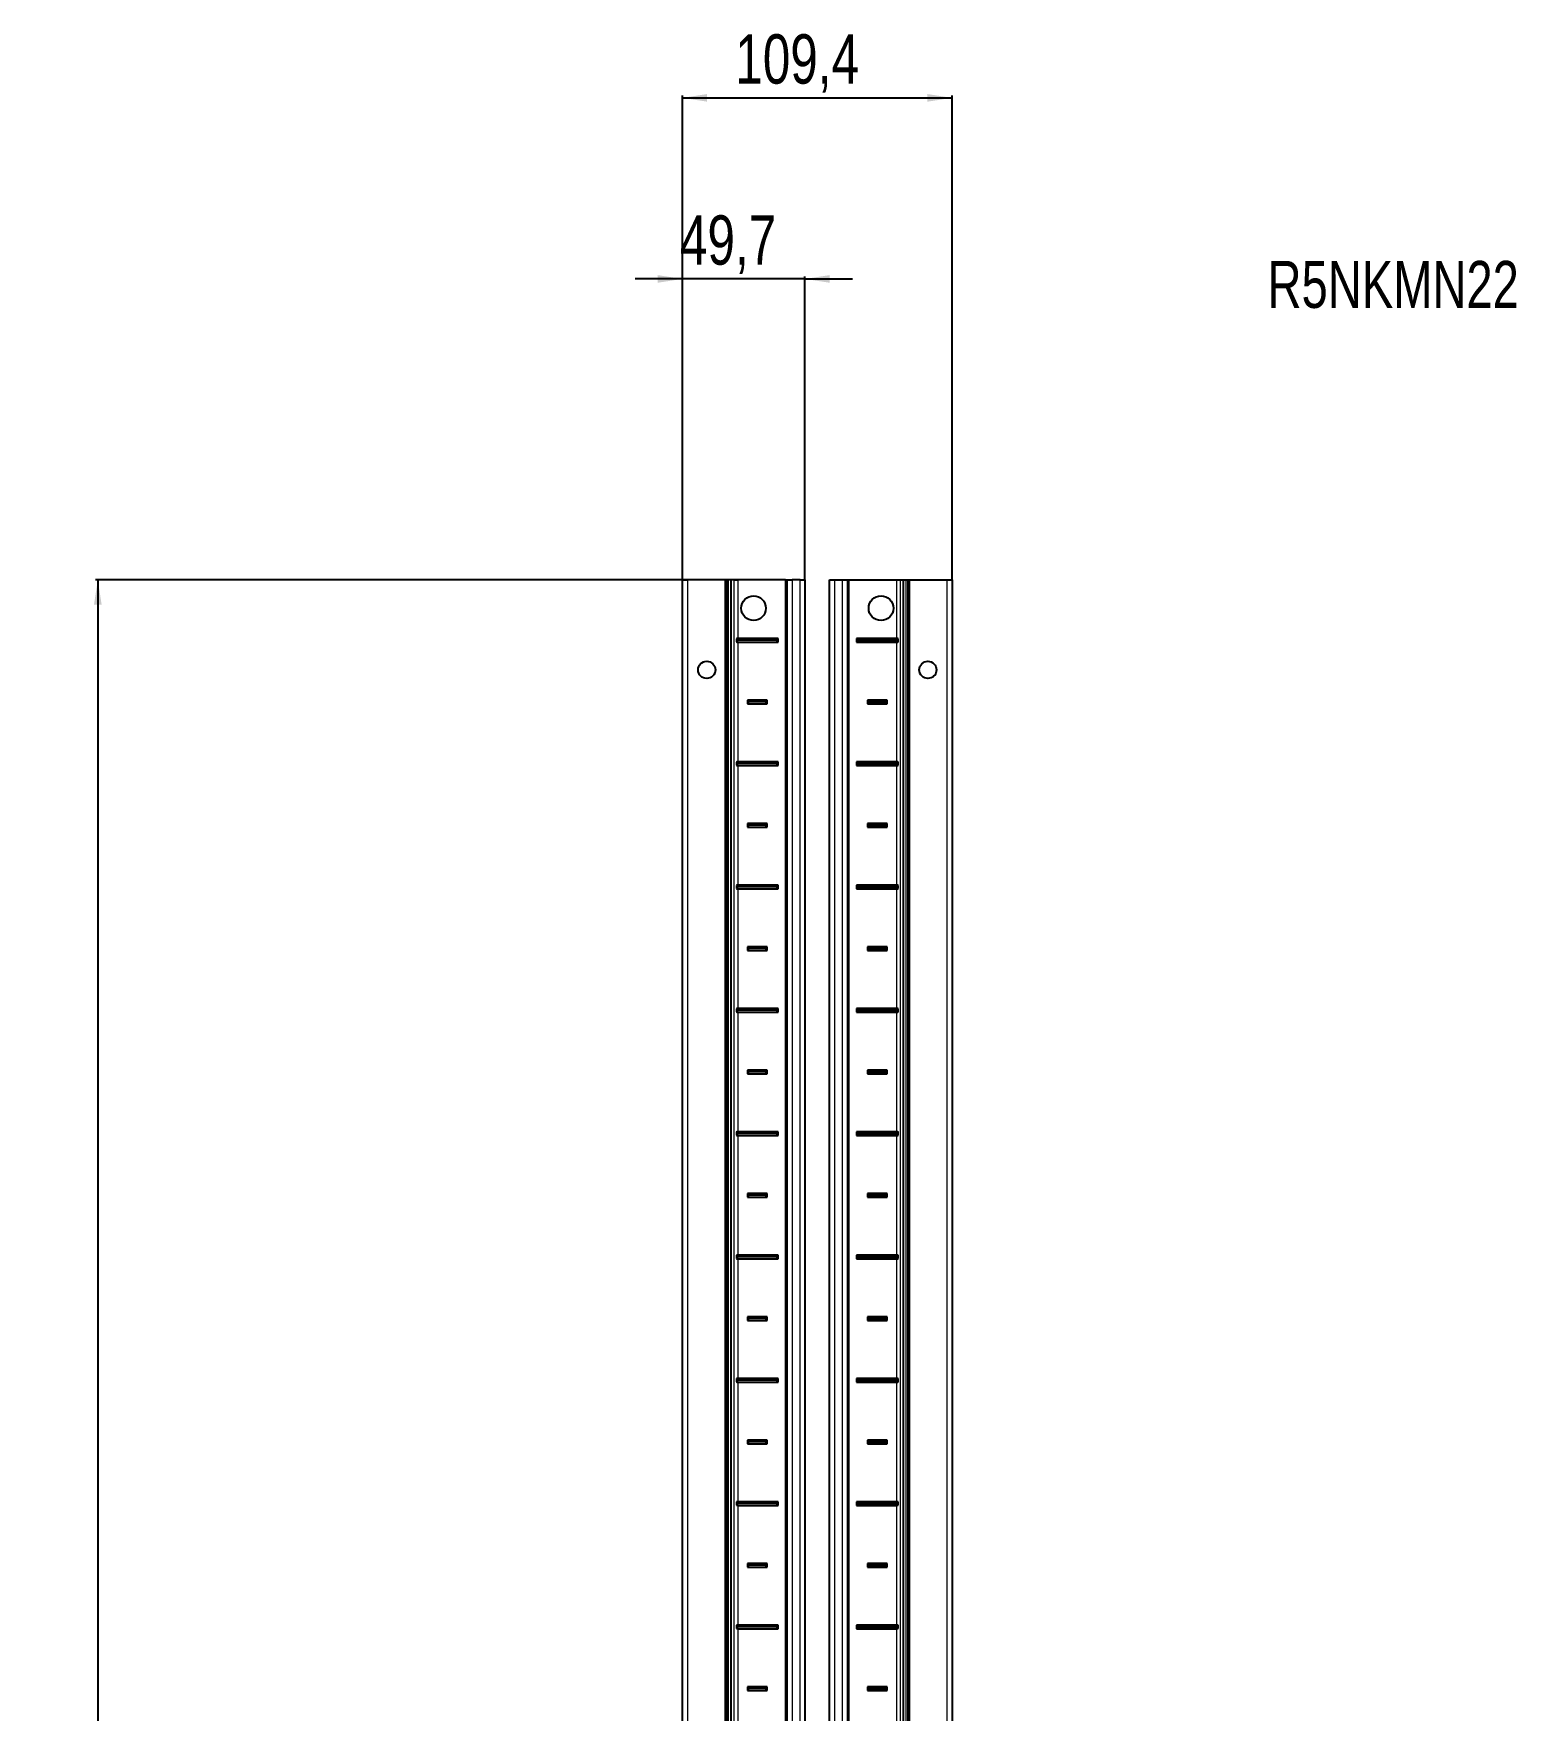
# Model space of a CAD drawing. Header units: millimetres. Extents: x -199 to 1181, y -1371 to 1507.
# Drawn here: x -199 to 402, y 789 to 1469 of the extents above; entities that cross this region are included whole.
import ezdxf

# ---------------------------------------------------------------- set-up
doc = ezdxf.new("R2010")
doc.units = ezdxf.units.MM
doc.layers.add('FORMAT', color=7, linetype='Continuous')
doc.styles.add('SLDTEXTSTYLE0', font='TXT', dxfattribs={"width": 0.75})
doc.dimstyles.new('SLDDIMSTYLE0', dxfattribs={"dimtxt": 20, "dimasz": 10, "dimexe": 0, "dimexo": 0.0625, "dimgap": 5, "dimtad": 2, "dimdec": 1, "dimrnd": 1e-09, "dimzin": 12, "dimdsep": 46, "dimtxsty": 'SLDTEXTSTYLE0', "dimsah": 1, "dimcen": 0.09, "dimadec": 0, "dimazin": 3, "dimtfac": 1, "dimtofl": 0, "dimtmove": 0, "dimatfit": 3, "dimfxl": 0, "dimfrac": 2, "dimtolj": 1, "dimtzin": 12, "dimarcsym": 0})
doc.dimstyles.new('SLDDIMSTYLE1', dxfattribs={"dimtxt": 20, "dimasz": 10, "dimexe": 0, "dimexo": 0.0625, "dimgap": 5, "dimtad": 2, "dimdec": 1, "dimrnd": 1e-09, "dimzin": 12, "dimdsep": 46, "dimtxsty": 'SLDTEXTSTYLE0', "dimsah": 1, "dimcen": 0.09, "dimadec": 0, "dimazin": 3, "dimtfac": 1, "dimtmove": 0, "dimatfit": 0, "dimfxl": 0, "dimfrac": 2, "dimtolj": 1, "dimtzin": 12, "dimarcsym": 0})

# ---------------------------------------------------------------- blocks, each defined once
blk = doc.blocks.new('_D')
at = {"layer": 'FORMAT'}
for p, q in [((86.41, 1247.21), (-174.15, 1247.21)), ((-173.15, 1247.21), (-173.15, -851.79)), ((86.41, -851.79), (-174.15, -851.79))]:
    blk.add_line(p, q, dxfattribs=at)
for points in [[(-173.15, 1247.21), (-174.69, 1237.21), (-171.61, 1237.21)], [(-173.15, -851.79), (-171.61, -841.79), (-174.69, -841.79)]]:
    blk.add_solid(points, dxfattribs=at)
at = {"layer": 'FORMAT', "insert": (-198.93, 168.15), "char_height": 20, "attachment_point": 1, "rotation": 90, "style": 'SLDTEXTSTYLE0'}
blk.add_mtext('2099', dxfattribs=at)
blk = doc.blocks.new('_D_1')
at = {"layer": 'FORMAT'}
for p, q in [((63.98, 1247.22), (63.98, 1443.62)), ((63.98, 1442.62), (173.38, 1442.62)), ((173.38, 1247.22), (173.38, 1443.62))]:
    blk.add_line(p, q, dxfattribs=at)
for points in [[(63.98, 1442.62), (73.98, 1441.08), (73.98, 1444.16)], [(173.38, 1442.62), (163.38, 1444.16), (163.38, 1441.08)]]:
    blk.add_solid(points, dxfattribs=at)
at = {"layer": 'FORMAT', "insert": (85.43, 1468.4), "char_height": 20, "attachment_point": 1, "style": 'SLDTEXTSTYLE0'}
blk.add_mtext('109,4', dxfattribs=at)
blk = doc.blocks.new('_D_2')
at = {"layer": 'FORMAT'}
for p, q in [((63.98, 1369.21), (44.75, 1369.21)), ((63.98, 1247.22), (63.98, 1370.21)), ((113.68, 1369.21), (63.98, 1369.21)), ((113.68, 1247.22), (113.68, 1370.21)), ((113.68, 1369.21), (132.91, 1369.21))]:
    blk.add_line(p, q, dxfattribs=at)
for points in [[(63.98, 1369.21), (53.98, 1370.75), (53.98, 1367.67)], [(113.68, 1369.21), (123.68, 1367.67), (123.68, 1370.75)]]:
    blk.add_solid(points, dxfattribs=at)
at = {"layer": 'FORMAT', "insert": (62.97, 1394.99), "char_height": 20, "attachment_point": 1, "style": 'SLDTEXTSTYLE0'}
blk.add_mtext('49,7', dxfattribs=at)

msp = doc.modelspace()

# ---------------------------------------------------------------- linework, layer by layer
at = {"color": 7, "linetype": 'Continuous', "lineweight": 25}
for p, q in [((63.98, -851.79), (63.98, 1247.21)), ((63.98, 1247.21), (65.98, 1247.21)), ((81.33, 1247.21), (65.98, 1247.21)), ((81.33, 1247.21), (81.98, 1247.21)), ((81.98, -851.79), (81.98, 1247.21)), ((81.98, 1247.21), (82.56, 1247.21)), ((83.77, 1247.21), (82.56, 1247.21)), ((83.77, -851.79), (83.77, 1247.21)), ((83.8, 1247.21), (83.77, 1247.21)), ((83.8, -851.79), (83.8, 1247.21)), ((85.01, 1247.21), (83.8, 1247.21)), ((85.01, 1247.21), (86.42, 1247.21)), ((105.83, 1247.21), (86.42, 1247.21)), ((105.83, 1247.21), (106.48, 1247.21)), ((106.48, -851.79), (106.48, 1247.21)), ((106.48, 1247.21), (108.48, 1247.21)), ((111.68, 1247.21), (108.48, 1247.21)), ((111.68, 1247.21), (113.68, 1247.21)), ((113.68, 1247.21), (113.68, -851.79)), ((123.68, -851.79), (123.68, 1247.21)), ((123.68, 1247.21), (125.68, 1247.21)), ((125.68, 1247.21), (128.88, 1247.21)), ((128.88, 1247.21), (130.88, 1247.21)), ((130.88, 1247.21), (130.88, -851.79)), ((130.88, 1247.21), (131.53, 1247.21)), ((131.53, 1247.21), (150.93, 1247.21)), ((150.93, 1247.21), (152.34, 1247.21)), ((152.34, 1247.21), (153.55, 1247.21)), ((153.55, 1247.21), (153.55, -851.79)), ((153.55, 1247.21), (153.58, 1247.21)), ((153.58, 1247.21), (153.58, -851.79)), ((153.58, 1247.21), (154.79, 1247.21)), ((154.79, 1247.21), (155.38, 1247.21)), ((155.38, 1247.21), (155.38, -851.79)), ((155.38, 1247.21), (156.03, 1247.21)), ((156.03, 1247.21), (171.38, 1247.21)), ((171.38, 1247.21), (173.38, 1247.21)), ((173.38, 1247.21), (173.38, -851.79)), ((86.58, 1222.71), (85.93, 1223.35)), ((85.93, 1223.35), (85.93, 1222.06)), ((86.58, 1222.71), (85.93, 1222.06)), ((102.83, 1223.46), (86.42, 1223.46)), ((86.42, 1221.96), (102.83, 1221.96)), ((102.08, 1222.71), (86.58, 1222.71)), ((102.08, 1222.71), (102.83, 1223.46)), ((102.08, 1222.71), (102.83, 1221.96)), ((102.83, 1221.96), (102.83, 1223.46)), ((135.28, 1222.71), (134.53, 1223.46)), ((134.53, 1223.46), (134.53, 1221.96)), ((150.93, 1223.46), (134.53, 1223.46)), ((135.28, 1222.71), (134.53, 1221.96)), ((134.53, 1221.96), (150.93, 1221.96)), ((135.28, 1222.71), (150.78, 1222.71)), ((150.78, 1222.71), (151.42, 1223.35)), ((150.78, 1222.71), (151.42, 1222.06)), ((151.42, 1222.06), (151.42, 1223.35)), ((91.08, 1197.71), (90.33, 1198.46)), ((90.33, 1198.46), (90.33, 1196.96)), ((98.33, 1198.46), (90.33, 1198.46)), ((91.08, 1197.71), (90.33, 1196.96)), ((90.33, 1196.96), (98.33, 1196.96)), ((97.58, 1197.71), (91.08, 1197.71)), ((97.58, 1197.71), (98.33, 1198.46)), ((97.58, 1197.71), (98.33, 1196.96)), ((98.33, 1196.96), (98.33, 1198.46)), ((139.78, 1197.71), (139.03, 1198.46)), ((147.03, 1198.46), (139.03, 1198.46)), ((139.03, 1198.46), (139.03, 1196.96)), ((139.78, 1197.71), (139.03, 1196.96)), ((139.03, 1196.96), (147.03, 1196.96)), ((139.78, 1197.71), (146.28, 1197.71)), ((146.28, 1197.71), (147.03, 1198.46)), ((146.28, 1197.71), (147.03, 1196.96)), ((147.03, 1196.96), (147.03, 1198.46)), ((86.58, 1172.71), (85.93, 1173.35)), ((85.93, 1173.35), (85.93, 1172.06)), ((86.58, 1172.71), (85.93, 1172.06)), ((102.83, 1173.46), (86.42, 1173.46)), ((86.42, 1171.96), (102.83, 1171.96)), ((102.08, 1172.71), (86.58, 1172.71)), ((102.08, 1172.71), (102.83, 1173.46)), ((102.08, 1172.71), (102.83, 1171.96)), ((102.83, 1171.96), (102.83, 1173.46)), ((135.28, 1172.71), (134.53, 1173.46)), ((134.53, 1173.46), (134.53, 1171.96)), ((150.93, 1173.46), (134.53, 1173.46)), ((135.28, 1172.71), (134.53, 1171.96)), ((134.53, 1171.96), (150.93, 1171.96)), ((135.28, 1172.71), (150.78, 1172.71)), ((150.78, 1172.71), (151.42, 1173.35)), ((150.78, 1172.71), (151.42, 1172.06)), ((151.42, 1172.06), (151.42, 1173.35)), ((91.08, 1147.71), (90.33, 1148.46)), ((90.33, 1148.46), (90.33, 1146.96)), ((98.33, 1148.46), (90.33, 1148.46)), ((91.08, 1147.71), (90.33, 1146.96)), ((90.33, 1146.96), (98.33, 1146.96)), ((97.58, 1147.71), (91.08, 1147.71)), ((97.58, 1147.71), (98.33, 1148.46)), ((97.58, 1147.71), (98.33, 1146.96)), ((98.33, 1146.96), (98.33, 1148.46)), ((139.78, 1147.71), (139.03, 1148.46)), ((147.03, 1148.46), (139.03, 1148.46)), ((139.03, 1148.46), (139.03, 1146.96)), ((139.78, 1147.71), (139.03, 1146.96)), ((139.03, 1146.96), (147.03, 1146.96)), ((139.78, 1147.71), (146.28, 1147.71)), ((146.28, 1147.71), (147.03, 1148.46)), ((146.28, 1147.71), (147.03, 1146.96)), ((147.03, 1146.96), (147.03, 1148.46)), ((86.58, 1122.71), (85.93, 1123.35)), ((85.93, 1123.35), (85.93, 1122.06)), ((86.58, 1122.71), (85.93, 1122.06)), ((102.83, 1123.46), (86.42, 1123.46)), ((86.42, 1121.96), (102.83, 1121.96)), ((102.08, 1122.71), (86.58, 1122.71)), ((102.08, 1122.71), (102.83, 1123.46)), ((102.08, 1122.71), (102.83, 1121.96)), ((102.83, 1121.96), (102.83, 1123.46)), ((135.28, 1122.71), (134.53, 1123.46)), ((134.53, 1123.46), (134.53, 1121.96)), ((150.93, 1123.46), (134.53, 1123.46)), ((135.28, 1122.71), (134.53, 1121.96)), ((134.53, 1121.96), (150.93, 1121.96)), ((135.28, 1122.71), (150.78, 1122.71)), ((150.78, 1122.71), (151.42, 1123.35)), ((150.78, 1122.71), (151.42, 1122.06)), ((151.42, 1122.06), (151.42, 1123.35)), ((91.08, 1097.71), (90.33, 1098.46)), ((90.33, 1098.46), (90.33, 1096.96)), ((98.33, 1098.46), (90.33, 1098.46)), ((91.08, 1097.71), (90.33, 1096.96)), ((90.33, 1096.96), (98.33, 1096.96)), ((97.58, 1097.71), (91.08, 1097.71)), ((97.58, 1097.71), (98.33, 1098.46)), ((97.58, 1097.71), (98.33, 1096.96)), ((98.33, 1096.96), (98.33, 1098.46)), ((139.78, 1097.71), (139.03, 1098.46)), ((147.03, 1098.46), (139.03, 1098.46)), ((139.03, 1098.46), (139.03, 1096.96)), ((139.78, 1097.71), (139.03, 1096.96)), ((139.03, 1096.96), (147.03, 1096.96)), ((139.78, 1097.71), (146.28, 1097.71)), ((146.28, 1097.71), (147.03, 1098.46)), ((146.28, 1097.71), (147.03, 1096.96)), ((147.03, 1096.96), (147.03, 1098.46)), ((86.58, 1072.71), (85.93, 1073.35)), ((85.93, 1073.35), (85.93, 1072.06)), ((86.58, 1072.71), (85.93, 1072.06)), ((102.83, 1073.46), (86.42, 1073.46)), ((86.42, 1071.96), (102.83, 1071.96)), ((102.08, 1072.71), (86.58, 1072.71)), ((102.08, 1072.71), (102.83, 1073.46)), ((102.08, 1072.71), (102.83, 1071.96)), ((102.83, 1071.96), (102.83, 1073.46)), ((135.28, 1072.71), (134.53, 1073.46)), ((134.53, 1073.46), (134.53, 1071.96)), ((150.93, 1073.46), (134.53, 1073.46)), ((135.28, 1072.71), (134.53, 1071.96)), ((134.53, 1071.96), (150.93, 1071.96)), ((135.28, 1072.71), (150.78, 1072.71)), ((150.78, 1072.71), (151.42, 1073.35)), ((150.78, 1072.71), (151.42, 1072.06)), ((151.42, 1072.06), (151.42, 1073.35)), ((91.08, 1047.71), (90.33, 1048.46)), ((90.33, 1048.46), (90.33, 1046.96)), ((98.33, 1048.46), (90.33, 1048.46)), ((91.08, 1047.71), (90.33, 1046.96)), ((97.58, 1047.71), (91.08, 1047.71)), ((97.58, 1047.71), (98.33, 1048.46)), ((97.58, 1047.71), (98.33, 1046.96)), ((98.33, 1046.96), (98.33, 1048.46)), ((139.78, 1047.71), (139.03, 1048.46)), ((147.03, 1048.46), (139.03, 1048.46)), ((139.03, 1048.46), (139.03, 1046.96)), ((139.78, 1047.71), (139.03, 1046.96)), ((139.78, 1047.71), (146.28, 1047.71)), ((146.28, 1047.71), (147.03, 1048.46)), ((146.28, 1047.71), (147.03, 1046.96)), ((147.03, 1046.96), (147.03, 1048.46)), ((90.33, 1046.96), (98.33, 1046.96)), ((139.03, 1046.96), (147.03, 1046.96)), ((86.58, 1022.71), (85.93, 1023.35)), ((85.93, 1023.35), (85.93, 1022.06)), ((86.58, 1022.71), (85.93, 1022.06)), ((102.83, 1023.46), (86.42, 1023.46)), ((86.42, 1021.96), (102.83, 1021.96)), ((102.08, 1022.71), (86.58, 1022.71)), ((102.08, 1022.71), (102.83, 1023.46)), ((102.08, 1022.71), (102.83, 1021.96)), ((102.83, 1021.96), (102.83, 1023.46)), ((135.28, 1022.71), (134.53, 1023.46)), ((150.93, 1023.46), (134.53, 1023.46)), ((134.53, 1023.46), (134.53, 1021.96)), ((135.28, 1022.71), (134.53, 1021.96)), ((134.53, 1021.96), (150.93, 1021.96)), ((135.28, 1022.71), (150.78, 1022.71)), ((150.78, 1022.71), (151.42, 1023.35)), ((150.78, 1022.71), (151.42, 1022.06)), ((151.42, 1022.06), (151.42, 1023.35)), ((98.33, 998.46), (90.33, 998.46)), ((90.33, 998.46), (90.33, 996.96)), ((91.08, 997.71), (90.33, 998.46)), ((91.08, 997.71), (90.33, 996.96)), ((90.33, 996.96), (98.33, 996.96)), ((97.58, 997.71), (91.08, 997.71)), ((97.58, 997.71), (98.33, 998.46)), ((97.58, 997.71), (98.33, 996.96)), ((98.33, 996.96), (98.33, 998.46)), ((139.78, 997.71), (139.03, 998.46)), ((147.03, 998.46), (139.03, 998.46)), ((139.03, 998.46), (139.03, 996.96)), ((139.78, 997.71), (139.03, 996.96)), ((139.03, 996.96), (147.03, 996.96)), ((139.78, 997.71), (146.28, 997.71)), ((146.28, 997.71), (147.03, 998.46)), ((146.28, 997.71), (147.03, 996.96)), ((147.03, 996.96), (147.03, 998.46)), ((86.58, 972.71), (85.93, 973.35)), ((85.93, 973.35), (85.93, 972.06)), ((86.58, 972.71), (85.93, 972.06)), ((102.83, 973.46), (86.42, 973.46)), ((102.08, 972.71), (86.58, 972.71)), ((102.08, 972.71), (102.83, 973.46)), ((102.08, 972.71), (102.83, 971.96)), ((102.83, 971.96), (102.83, 973.46)), ((135.28, 972.71), (134.53, 973.46)), ((134.53, 973.46), (134.53, 971.96)), ((150.93, 973.46), (134.53, 973.46)), ((135.28, 972.71), (134.53, 971.96)), ((135.28, 972.71), (150.78, 972.71)), ((150.78, 972.71), (151.42, 973.35)), ((150.78, 972.71), (151.42, 972.06)), ((151.42, 972.06), (151.42, 973.35)), ((86.42, 971.96), (102.83, 971.96)), ((134.53, 971.96), (150.93, 971.96)), ((98.33, 948.46), (90.33, 948.46)), ((90.33, 948.46), (90.33, 946.96)), ((91.08, 947.71), (90.33, 948.46)), ((91.08, 947.71), (90.33, 946.96)), ((90.33, 946.96), (98.33, 946.96)), ((97.58, 947.71), (91.08, 947.71)), ((97.58, 947.71), (98.33, 948.46)), ((97.58, 947.71), (98.33, 946.96)), ((98.33, 946.96), (98.33, 948.46)), ((147.03, 948.46), (139.03, 948.46)), ((139.03, 948.46), (139.03, 946.96)), ((139.78, 947.71), (139.03, 948.46)), ((139.78, 947.71), (139.03, 946.96)), ((139.03, 946.96), (147.03, 946.96)), ((139.78, 947.71), (146.28, 947.71)), ((146.28, 947.71), (147.03, 948.46)), ((146.28, 947.71), (147.03, 946.96)), ((147.03, 946.96), (147.03, 948.46)), ((86.58, 922.71), (85.93, 923.35)), ((85.93, 923.35), (85.93, 922.06)), ((86.58, 922.71), (85.93, 922.06)), ((102.83, 923.46), (86.42, 923.46)), ((86.42, 921.96), (102.83, 921.96)), ((102.08, 922.71), (86.58, 922.71)), ((102.08, 922.71), (102.83, 923.46)), ((102.08, 922.71), (102.83, 921.96)), ((102.83, 921.96), (102.83, 923.46)), ((135.28, 922.71), (134.53, 923.46)), ((150.93, 923.46), (134.53, 923.46)), ((134.53, 923.46), (134.53, 921.96)), ((135.28, 922.71), (134.53, 921.96)), ((134.53, 921.96), (150.93, 921.96)), ((135.28, 922.71), (150.78, 922.71)), ((150.78, 922.71), (151.42, 923.35)), ((150.78, 922.71), (151.42, 922.06)), ((151.42, 922.06), (151.42, 923.35)), ((98.33, 898.46), (90.33, 898.46)), ((90.33, 898.46), (90.33, 896.96)), ((91.08, 897.71), (90.33, 898.46)), ((91.08, 897.71), (90.33, 896.96)), ((97.58, 897.71), (91.08, 897.71)), ((97.58, 897.71), (98.33, 898.46)), ((97.58, 897.71), (98.33, 896.96)), ((98.33, 896.96), (98.33, 898.46)), ((139.78, 897.71), (139.03, 898.46)), ((147.03, 898.46), (139.03, 898.46)), ((139.03, 898.46), (139.03, 896.96)), ((139.78, 897.71), (139.03, 896.96)), ((139.78, 897.71), (146.28, 897.71)), ((146.28, 897.71), (147.03, 898.46)), ((146.28, 897.71), (147.03, 896.96)), ((147.03, 896.96), (147.03, 898.46)), ((90.33, 896.96), (98.33, 896.96)), ((139.03, 896.96), (147.03, 896.96)), ((86.58, 872.71), (85.93, 873.35)), ((85.93, 873.35), (85.93, 872.06)), ((86.58, 872.71), (85.93, 872.06)), ((102.83, 873.46), (86.42, 873.46)), ((86.42, 871.96), (102.83, 871.96)), ((102.08, 872.71), (86.58, 872.71)), ((102.08, 872.71), (102.83, 873.46)), ((102.08, 872.71), (102.83, 871.96)), ((102.83, 871.96), (102.83, 873.46)), ((135.28, 872.71), (134.53, 873.46)), ((150.93, 873.46), (134.53, 873.46)), ((134.53, 873.46), (134.53, 871.96)), ((135.28, 872.71), (134.53, 871.96)), ((134.53, 871.96), (150.93, 871.96)), ((135.28, 872.71), (150.78, 872.71)), ((150.78, 872.71), (151.42, 873.35)), ((150.78, 872.71), (151.42, 872.06)), ((151.42, 872.06), (151.42, 873.35)), ((98.33, 848.46), (90.33, 848.46)), ((90.33, 848.46), (90.33, 846.96)), ((91.08, 847.71), (90.33, 848.46)), ((91.08, 847.71), (90.33, 846.96)), ((90.33, 846.96), (98.33, 846.96)), ((97.58, 847.71), (91.08, 847.71)), ((97.58, 847.71), (98.33, 848.46)), ((97.58, 847.71), (98.33, 846.96)), ((98.33, 846.96), (98.33, 848.46)), ((139.78, 847.71), (139.03, 848.46)), ((147.03, 848.46), (139.03, 848.46)), ((139.03, 848.46), (139.03, 846.96)), ((139.78, 847.71), (139.03, 846.96)), ((139.03, 846.96), (147.03, 846.96)), ((139.78, 847.71), (146.28, 847.71)), ((146.28, 847.71), (147.03, 848.46)), ((146.28, 847.71), (147.03, 846.96)), ((147.03, 846.96), (147.03, 848.46)), ((86.58, 822.71), (85.93, 823.35)), ((85.93, 823.35), (85.93, 822.06)), ((86.58, 822.71), (85.93, 822.06)), ((102.83, 823.46), (86.42, 823.46)), ((102.08, 822.71), (86.58, 822.71)), ((102.08, 822.71), (102.83, 823.46)), ((102.08, 822.71), (102.83, 821.96)), ((102.83, 821.96), (102.83, 823.46)), ((135.28, 822.71), (134.53, 823.46)), ((134.53, 823.46), (134.53, 821.96)), ((150.93, 823.46), (134.53, 823.46)), ((135.28, 822.71), (134.53, 821.96)), ((135.28, 822.71), (150.78, 822.71)), ((150.78, 822.71), (151.42, 823.35)), ((150.78, 822.71), (151.42, 822.06)), ((151.42, 822.06), (151.42, 823.35)), ((86.42, 821.96), (102.83, 821.96)), ((134.53, 821.96), (150.93, 821.96)), ((91.08, 797.71), (90.33, 798.46)), ((90.33, 798.46), (90.33, 796.96)), ((98.33, 798.46), (90.33, 798.46)), ((91.08, 797.71), (90.33, 796.96)), ((90.33, 796.96), (98.33, 796.96)), ((97.58, 797.71), (91.08, 797.71)), ((97.58, 797.71), (98.33, 798.46)), ((97.58, 797.71), (98.33, 796.96)), ((98.33, 796.96), (98.33, 798.46)), ((139.78, 797.71), (139.03, 798.46)), ((147.03, 798.46), (139.03, 798.46)), ((139.03, 798.46), (139.03, 796.96)), ((139.78, 797.71), (139.03, 796.96)), ((139.03, 796.96), (147.03, 796.96)), ((139.78, 797.71), (146.28, 797.71)), ((146.28, 797.71), (147.03, 798.46)), ((146.28, 797.71), (147.03, 796.96)), ((147.03, 796.96), (147.03, 798.46))]:
    msp.add_line(p, q, dxfattribs=at)
at = {"color": 8, "linetype": 'Continuous', "lineweight": 18}
for p, q in [((65.98, 1247.21), (65.98, -851.79)), ((81.33, -851.79), (81.33, 1247.21)), ((82.56, 1247.21), (82.56, -851.79)), ((85.01, -851.79), (85.01, 1247.21)), ((86.42, 1247.21), (86.42, 1223.46)), ((105.83, -851.79), (105.83, 1247.21)), ((108.48, 1247.21), (108.48, -851.79)), ((111.68, -851.79), (111.68, 1247.21)), ((125.68, 1247.21), (125.68, -851.79)), ((128.88, -851.79), (128.88, 1247.21)), ((131.53, 1247.21), (131.53, -851.79)), ((150.93, 1223.46), (150.93, 1247.21)), ((152.34, 1247.21), (152.34, -851.79)), ((154.79, -851.79), (154.79, 1247.21)), ((156.03, 1247.21), (156.03, -851.79)), ((171.38, -851.79), (171.38, 1247.21)), ((86.42, 1221.96), (86.42, 1173.46)), ((150.93, 1173.46), (150.93, 1221.96)), ((86.42, 1171.96), (86.42, 1123.46)), ((150.93, 1123.46), (150.93, 1171.96)), ((86.42, 1121.96), (86.42, 1073.46)), ((150.93, 1073.46), (150.93, 1121.96)), ((86.42, 1071.96), (86.42, 1023.46)), ((150.93, 1023.46), (150.93, 1071.96)), ((86.42, 1021.96), (86.42, 973.46)), ((150.93, 973.46), (150.93, 1021.96)), ((86.42, 971.96), (86.42, 923.46)), ((150.93, 923.46), (150.93, 971.96)), ((86.42, 921.96), (86.42, 873.46)), ((150.93, 873.46), (150.93, 921.96)), ((86.42, 871.96), (86.42, 823.46)), ((150.93, 823.46), (150.93, 871.96)), ((86.42, 821.96), (86.42, 773.46)), ((150.93, 773.46), (150.93, 821.96))]:
    msp.add_line(p, q, dxfattribs=at)
at = {"color": 7, "linetype": 'Continuous', "lineweight": 25}
for centre, radius in [((92.83, 1235.71), 5), ((144.53, 1235.71), 5), ((73.83, 1210.71), 3.5), ((163.53, 1210.71), 3.5)]:
    msp.add_circle(centre, radius, dxfattribs=at)
for centre, start_param, end_param in [((86.42, 1219.99), 0, 0.248269), ((86.42, 1225.42), 2.893323, 3.141593), ((150.93, 1219.99), 6.034916, 6.283185), ((150.93, 1225.42), 3.141593, 3.389862), ((86.42, 1169.99), 0, 0.248269), ((86.42, 1175.42), 2.893323, 3.141593), ((150.93, 1169.99), 6.034916, 6.283185), ((150.93, 1175.42), 3.141593, 3.389862), ((86.42, 1119.99), 0, 0.248269), ((86.42, 1125.42), 2.893323, 3.141593), ((150.93, 1119.99), 6.034916, 6.283185), ((150.93, 1125.42), 3.141593, 3.389862), ((86.42, 1069.99), 0, 0.248269), ((86.42, 1075.42), 2.893323, 3.141593), ((150.93, 1069.99), 6.034916, 6.283185), ((150.93, 1075.42), 3.141593, 3.389862), ((86.42, 1019.99), 0, 0.248269), ((86.42, 1025.42), 2.893323, 3.141593), ((150.93, 1019.99), 6.034916, 6.283185), ((150.93, 1025.42), 3.141593, 3.389862), ((86.42, 969.99), 0, 0.248269), ((150.93, 969.99), 6.034916, 6.283185), ((86.42, 975.42), 2.893323, 3.141593), ((150.93, 975.42), 3.141593, 3.389862), ((86.42, 919.99), 0, 0.248269), ((86.42, 925.42), 2.893323, 3.141593), ((150.93, 919.99), 6.034916, 6.283185), ((150.93, 925.42), 3.141593, 3.389862), ((86.42, 869.99), 0, 0.248269), ((86.42, 875.42), 2.893323, 3.141593), ((150.93, 869.99), 6.034916, 6.283185), ((150.93, 875.42), 3.141593, 3.389862), ((86.42, 819.99), 0, 0.248269), ((150.93, 819.99), 6.034916, 6.283185), ((86.42, 825.42), 2.893323, 3.141593), ((150.93, 825.42), 3.141593, 3.389862)]:
    msp.add_ellipse(centre, major_axis=(0, 3.46), ratio=0.57735, start_param=start_param, end_param=end_param, dxfattribs=at)

# ---------------------------------------------------------------- texts
at = {"layer": 'FORMAT', "insert": (301.32, 1376.51), "char_height": 19.05, "attachment_point": 1, "style": 'SLDTEXTSTYLE0'}
msp.add_mtext('R5NKMN22', dxfattribs=at)

# ---------------------------------------------------------------- dimensions: what is measured, and where the dimension line sits
at = {"layer": 'FORMAT'}
for base, p1, p2, dimstyle, picture, middle in [((173.38, 1442.62), (63.98, 1247.21), (173.38, 1247.21), 'SLDDIMSTYLE0', '_D_1', (118.68, 1442.62)), ((63.98, 1369.21), (113.68, 1247.21), (63.98, 1247.21), 'SLDDIMSTYLE1', '_D_2', (88.83, 1369.21))]:
    dim = msp.add_linear_dim(base=base, p1=p1, p2=p2, dimstyle=dimstyle, dxfattribs=at)
    dim.commit()
    dim.dimension.update_dxf_attribs({"geometry": picture, "text_midpoint": middle, "dimtype": 160})
dim = msp.add_linear_dim(base=(-173.15, -851.79), p1=(86.42, 1247.21), p2=(86.42, -851.79), angle=90, dimstyle='SLDDIMSTYLE0', dxfattribs=at)
dim.commit()
dim.dimension.update_dxf_attribs({"geometry": '_D', "text_midpoint": (-173.15, 197.71), "dimtype": 160})

doc.saveas('drawing.dxf')
